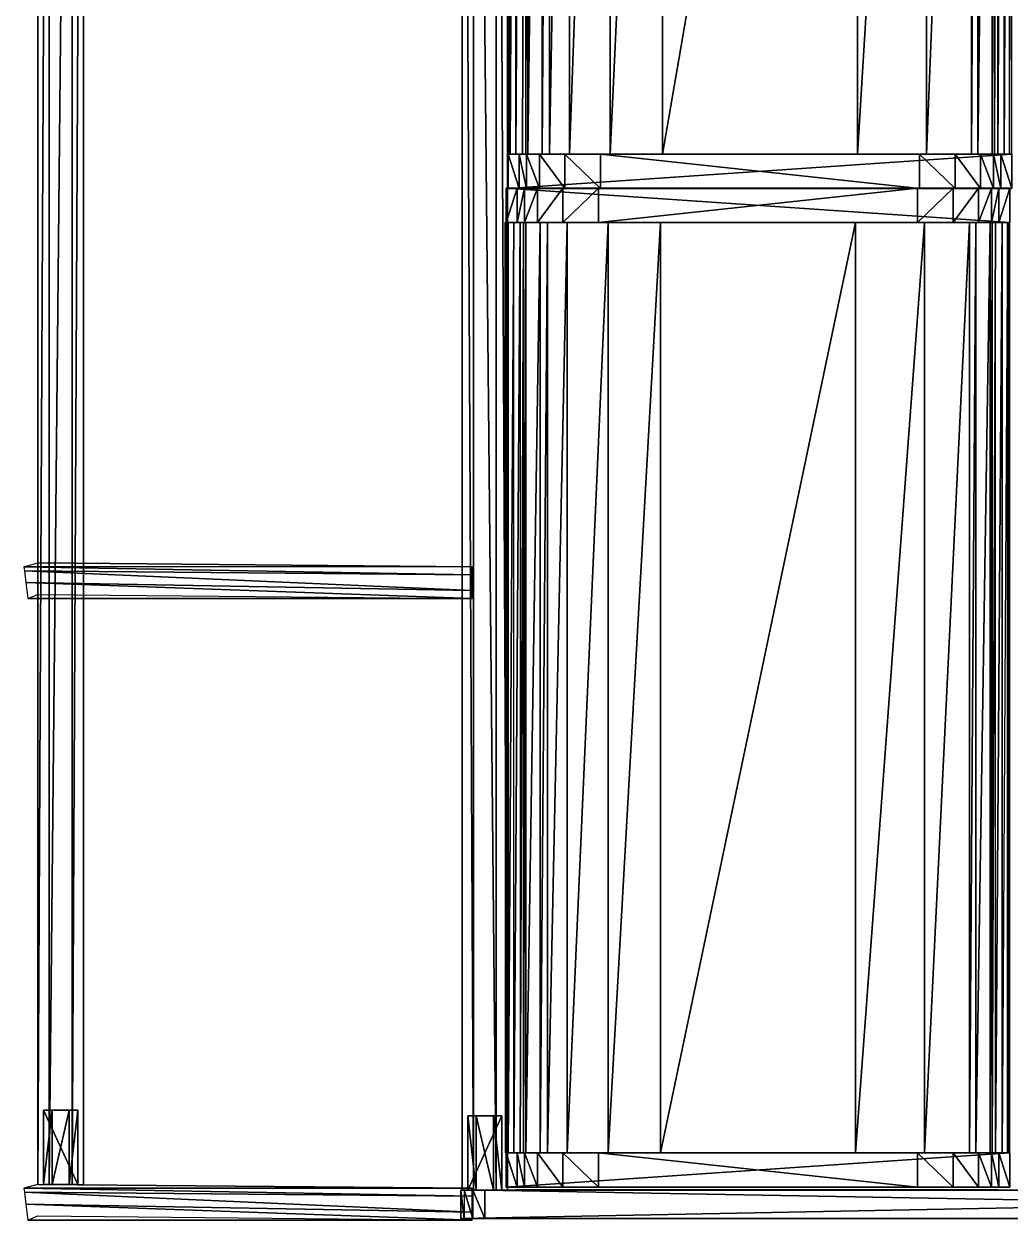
# Model space of a CAD drawing. Extents: x -2 to 354, y -420 to 0.
# Drawn here: x -2.4 to 170.6, y -419.8 to -209.9 of the extents above; entities that cross this region are included whole.
import ezdxf

# ---------------------------------------------------------------- set-up
doc = ezdxf.new("R2010")
doc.units = 0
doc.layers.get('0').update_dxf_attribs({"linetype": 'CONTINUOUS'})
for name, color, linetype in [('8484', 7, 'CONTINUOUS'), ('CINZA', 253, 'CONTINUOUS'), ('PRETO', 253, 'CONTINUOUS')]:
    doc.layers.add(name, color=color, linetype=linetype)

# ---------------------------------------------------------------- blocks, each defined once
blk = doc.blocks.new('FGFGF')
at = {"layer": 'CINZA'}
for points in [[(8.13, -777.34, 58.08), (8.13, -578.74, 58.08), (8, -578.74, 57.09), (8.13, -777.34, 58.08)], [(8.42, -578.74, 57.09), (8.42, -777.34, 57.09), (8.29, -578.74, 58.08), (8.42, -578.74, 57.09)], [(8.29, -578.74, 58.08), (8.42, -777.34, 57.09), (8.29, -777.34, 58.08), (8.29, -578.74, 58.08)], [(8.29, -777.34, 58.08), (8.29, -578.74, 58.08), (8.58, -578.74, 59.19), (8.29, -777.34, 58.08)], [(8.29, -777.34, 58.08), (8.58, -578.74, 59.19), (8.58, -777.34, 59.19), (8.29, -777.34, 58.08)], [(8.58, -578.74, 59.19), (8.58, -777.34, 59.19), (9.57, -578.74, 59.77), (8.58, -578.74, 59.19)], [(9.57, -578.74, 59.77), (8.58, -777.34, 59.19), (9.57, -777.34, 59.77), (9.57, -578.74, 59.77)], [(9.57, -777.34, 59.77), (9.57, -578.74, 59.77), (10.7, -578.74, 59.91), (9.57, -777.34, 59.77)], [(9.57, -777.34, 59.77), (10.7, -578.74, 59.91), (10.7, -777.34, 59.91), (9.57, -777.34, 59.77)], [(10.7, -578.74, 59.91), (10.7, -777.34, 59.91), (11.3, -578.74, 59.71), (10.7, -578.74, 59.91)], [(11.3, -578.74, 59.71), (10.7, -777.34, 59.91), (11.3, -777.34, 59.71), (11.3, -578.74, 59.71)], [(11.3, -578.74, 59.71), (11.3, -777.34, 59.71), (11.69, -578.74, 59.04), (11.3, -578.74, 59.71)], [(11.69, -578.74, 59.04), (11.3, -777.34, 59.71), (11.69, -777.34, 59.04), (11.69, -578.74, 59.04)], [(11.69, -578.74, 59.04), (11.69, -777.34, 59.04), (14.17, -578.74, 40.79), (11.69, -578.74, 59.04)], [(14.17, -578.74, 40.79), (11.69, -777.34, 59.04), (14.17, -777.34, 40.79), (14.17, -578.74, 40.79)], [(14.17, -578.74, 40.79), (14.17, -777.34, 40.79), (15.49, -578.74, 31.09), (14.17, -578.74, 40.79)], [(15.49, -578.74, 31.09), (14.17, -777.34, 40.79), (15.49, -777.34, 31.09), (15.49, -578.74, 31.09)], [(15.49, -578.74, 31.09), (15.49, -777.34, 31.09), (18.96, -578.74, 22.27), (15.49, -578.74, 31.09)], [(18.96, -578.74, 22.27), (15.49, -777.34, 31.09), (18.96, -777.34, 22.27), (18.96, -578.74, 22.27)], [(18.96, -578.74, 22.27), (18.96, -777.34, 22.27), (26.1, -578.74, 16.03), (18.96, -578.74, 22.27)], [(26.1, -578.74, 16.03), (18.96, -777.34, 22.27), (26.1, -777.34, 16.03), (26.1, -578.74, 16.03)], [(26.1, -578.74, 16.03), (26.1, -777.34, 16.03), (35.31, -578.74, 13.79), (26.1, -578.74, 16.03)], [(35.31, -578.74, 13.79), (26.1, -777.34, 16.03), (35.31, -777.34, 13.79), (35.31, -578.74, 13.79)], [(35.31, -578.74, 13.79), (35.31, -777.34, 13.79), (69.51, -578.74, 13.79), (35.31, -578.74, 13.79)], [(69.51, -578.74, 13.79), (35.31, -777.34, 13.79), (69.51, -777.34, 13.79), (69.51, -578.74, 13.79)], [(69.51, -578.74, 13.79), (69.51, -777.34, 13.79), (81.63, -578.74, 17.94), (69.51, -578.74, 13.79)], [(81.63, -578.74, 17.94), (69.51, -777.34, 13.79), (81.63, -777.34, 17.94), (81.63, -578.74, 17.94)], [(81.63, -578.74, 17.94), (81.63, -777.34, 17.94), (89.52, -578.74, 28.02), (81.63, -578.74, 17.94)], [(89.52, -578.74, 28.02), (81.63, -777.34, 17.94), (89.52, -777.34, 28.03), (89.52, -578.74, 28.02)], [(89.52, -578.74, 28.02), (89.52, -777.34, 28.03), (90.65, -578.74, 40.79), (89.52, -578.74, 28.02)], [(90.65, -578.74, 40.79), (89.52, -777.34, 28.03), (90.65, -777.34, 40.79), (90.65, -578.74, 40.79)], [(90.65, -578.74, 40.79), (90.65, -777.34, 40.79), (93.13, -578.74, 59.04), (90.65, -578.74, 40.79)], [(93.13, -578.74, 59.04), (90.65, -777.34, 40.79), (93.13, -777.34, 59.04), (93.13, -578.74, 59.04)], [(93.13, -578.74, 59.04), (93.13, -777.34, 59.04), (93.52, -578.74, 59.71), (93.13, -578.74, 59.04)], [(93.52, -578.74, 59.71), (93.13, -777.34, 59.04), (93.52, -777.34, 59.71), (93.52, -578.74, 59.71)], [(93.52, -578.74, 59.71), (93.52, -777.34, 59.71), (94.12, -578.74, 59.91), (93.52, -578.74, 59.71)], [(94.12, -578.74, 59.91), (93.52, -777.34, 59.71), (94.12, -777.34, 59.91), (94.12, -578.74, 59.91)], [(94.12, -777.34, 59.91), (94.12, -578.74, 59.91), (95.25, -578.74, 59.77), (94.12, -777.34, 59.91)], [(94.12, -777.34, 59.91), (95.25, -578.74, 59.77), (95.25, -777.34, 59.77), (94.12, -777.34, 59.91)], [(95.25, -777.34, 59.77), (95.25, -578.74, 59.77), (96.18, -578.74, 59.27), (95.25, -777.34, 59.77)], [(96.18, -578.74, 59.27), (95.25, -777.34, 59.77), (96.18, -777.34, 59.27), (96.18, -578.74, 59.27)], [(96.18, -777.34, 59.27), (96.18, -578.74, 59.27), (96.53, -578.74, 58.08), (96.18, -777.34, 59.27)], [(96.18, -777.34, 59.27), (96.53, -578.74, 58.08), (96.53, -777.34, 58.08), (96.18, -777.34, 59.27)]]:
    blk.add_3dface(points, dxfattribs=at)
at = {"layer": 'PRETO'}
for points in [[(8.21, -777.34, 54.2), (96.61, -777.34, 54.2), (10.15, -777.34, 40.37), (8.21, -777.34, 54.2)], [(8.21, -777.34, 60.3), (96.61, -777.34, 60.3), (96.61, -777.34, 54.2), (8.21, -777.34, 60.3)], [(8.21, -777.34, 60.3), (96.61, -777.34, 54.2), (8.21, -777.34, 54.2), (8.21, -777.34, 60.3)], [(8.21, -777.34, 60.3), (8.21, -783.34, 60.3), (8.21, -783.34, 54.2), (8.21, -777.34, 60.3)], [(8.21, -777.34, 60.3), (8.21, -783.34, 54.2), (8.21, -777.34, 54.2), (8.21, -777.34, 60.3)], [(8.21, -783.34, 54.2), (8.21, -777.34, 54.2), (10.15, -783.34, 40.37), (8.21, -783.34, 54.2)], [(10.15, -783.34, 40.37), (8.21, -777.34, 54.2), (10.15, -777.34, 40.37), (10.15, -783.34, 40.37)], [(96.61, -783.34, 60.3), (96.61, -777.34, 60.3), (8.21, -783.34, 60.3), (96.61, -783.34, 60.3)], [(8.21, -783.34, 60.3), (96.61, -777.34, 60.3), (8.21, -777.34, 60.3), (8.21, -783.34, 60.3)], [(8.21, -777.34, 54.2), (8.21, -783.34, 54.2), (8.21, -783.34, 60.3), (8.21, -777.34, 54.2)], [(8.21, -777.34, 54.2), (8.21, -783.34, 60.3), (8.21, -777.34, 60.3), (8.21, -777.34, 54.2)], [(10.15, -777.34, 40.37), (94.67, -777.34, 40.37), (93.38, -777.34, 31.2), (10.15, -777.34, 40.37)], [(10.15, -777.34, 40.37), (93.38, -777.34, 31.2), (11.44, -777.34, 31.2), (10.15, -777.34, 40.37)], [(10.15, -777.34, 40.37), (96.61, -777.34, 54.2), (94.67, -777.34, 40.37), (10.15, -777.34, 40.37)], [(10.15, -783.34, 40.37), (10.15, -777.34, 40.37), (11.44, -783.34, 31.2), (10.15, -783.34, 40.37)], [(11.44, -783.34, 31.2), (10.15, -777.34, 40.37), (11.44, -777.34, 31.2), (11.44, -783.34, 31.2)], [(11.44, -783.34, 31.2), (11.44, -777.34, 31.2), (13.72, -783.34, 23.71), (11.44, -783.34, 31.2)], [(13.72, -783.34, 23.71), (11.44, -777.34, 31.2), (13.72, -777.34, 23.71), (13.72, -783.34, 23.71)], [(11.44, -777.34, 31.2), (93.38, -777.34, 31.2), (13.72, -777.34, 23.71), (11.44, -777.34, 31.2)], [(13.72, -783.34, 23.71), (13.72, -777.34, 23.71), (18.18, -783.34, 17.28), (13.72, -783.34, 23.71)], [(18.18, -783.34, 17.28), (13.72, -777.34, 23.71), (18.18, -777.34, 17.28), (18.18, -783.34, 17.28)], [(13.72, -777.34, 23.71), (93.38, -777.34, 31.2), (91.1, -777.34, 23.71), (13.72, -777.34, 23.71)], [(13.72, -777.34, 23.71), (91.1, -777.34, 23.71), (18.18, -777.34, 17.28), (13.72, -777.34, 23.71)], [(18.18, -783.34, 17.28), (18.18, -777.34, 17.28), (24.41, -783.34, 12.54), (18.18, -783.34, 17.28)], [(24.41, -783.34, 12.54), (18.18, -777.34, 17.28), (24.41, -777.34, 12.54), (24.41, -783.34, 12.54)], [(18.18, -777.34, 17.28), (91.1, -777.34, 23.71), (86.64, -777.34, 17.28), (18.18, -777.34, 17.28)], [(18.18, -777.34, 17.28), (86.64, -777.34, 17.28), (24.41, -777.34, 12.54), (18.18, -777.34, 17.28)], [(24.41, -783.34, 12.54), (24.41, -777.34, 12.54), (80.41, -783.34, 12.54), (24.41, -783.34, 12.54)], [(80.41, -783.34, 12.54), (24.41, -777.34, 12.54), (80.41, -777.34, 12.54), (80.41, -783.34, 12.54)], [(24.41, -777.34, 12.54), (86.64, -777.34, 17.28), (80.41, -777.34, 12.54), (24.41, -777.34, 12.54)], [(80.41, -783.34, 12.54), (80.41, -777.34, 12.54), (86.64, -783.34, 17.28), (80.41, -783.34, 12.54)], [(86.64, -783.34, 17.28), (80.41, -777.34, 12.54), (86.64, -777.34, 17.28), (86.64, -783.34, 17.28)], [(86.64, -783.34, 17.28), (86.64, -777.34, 17.28), (91.1, -783.34, 23.71), (86.64, -783.34, 17.28)], [(91.1, -783.34, 23.71), (86.64, -777.34, 17.28), (91.1, -777.34, 23.71), (91.1, -783.34, 23.71)], [(91.1, -783.34, 23.71), (91.1, -777.34, 23.71), (93.38, -783.34, 31.2), (91.1, -783.34, 23.71)], [(93.38, -783.34, 31.2), (91.1, -777.34, 23.71), (93.38, -777.34, 31.2), (93.38, -783.34, 31.2)], [(93.38, -783.34, 31.2), (93.38, -777.34, 31.2), (94.67, -783.34, 40.37), (93.38, -783.34, 31.2)], [(94.67, -783.34, 40.37), (93.38, -777.34, 31.2), (94.67, -777.34, 40.37), (94.67, -783.34, 40.37)], [(94.67, -783.34, 40.37), (94.67, -777.34, 40.37), (96.61, -783.34, 54.2), (94.67, -783.34, 40.37)], [(96.61, -783.34, 54.2), (94.67, -777.34, 40.37), (96.61, -777.34, 54.2), (96.61, -783.34, 54.2)], [(96.61, -783.34, 54.2), (8.21, -783.34, 54.2), (10.15, -783.34, 40.37), (96.61, -783.34, 54.2)], [(96.61, -783.34, 60.3), (8.21, -783.34, 60.3), (96.61, -783.34, 54.2), (96.61, -783.34, 60.3)], [(96.61, -783.34, 54.2), (8.21, -783.34, 60.3), (8.21, -783.34, 54.2), (96.61, -783.34, 54.2)], [(94.67, -783.34, 40.37), (10.15, -783.34, 40.37), (93.38, -783.34, 31.2), (94.67, -783.34, 40.37)], [(93.38, -783.34, 31.2), (10.15, -783.34, 40.37), (11.44, -783.34, 31.2), (93.38, -783.34, 31.2)], [(96.61, -783.34, 54.2), (10.15, -783.34, 40.37), (94.67, -783.34, 40.37), (96.61, -783.34, 54.2)], [(93.38, -783.34, 31.2), (11.44, -783.34, 31.2), (13.72, -783.34, 23.71), (93.38, -783.34, 31.2)], [(93.38, -783.34, 31.2), (13.72, -783.34, 23.71), (91.1, -783.34, 23.71), (93.38, -783.34, 31.2)], [(91.1, -783.34, 23.71), (13.72, -783.34, 23.71), (18.18, -783.34, 17.28), (91.1, -783.34, 23.71)], [(91.1, -783.34, 23.71), (18.18, -783.34, 17.28), (86.64, -783.34, 17.28), (91.1, -783.34, 23.71)], [(86.64, -783.34, 17.28), (18.18, -783.34, 17.28), (24.41, -783.34, 12.54), (86.64, -783.34, 17.28)], [(86.64, -783.34, 17.28), (24.41, -783.34, 12.54), (80.41, -783.34, 12.54), (86.64, -783.34, 17.28)]]:
    blk.add_3dface(points, dxfattribs=at)

msp = doc.modelspace()

# ---------------------------------------------------------------- linework, layer by layer
at = {"layer": '8484'}
for points in [[(83.86, -414.55, 40.37), (168.38, -414.55, 40.37), (167.09, -414.55, 31.2), (83.86, -414.55, 40.37)], [(167.09, -414.55, 31.2), (83.86, -414.55, 40.37), (85.15, -414.55, 31.2), (167.09, -414.55, 31.2)], [(168.38, -414.55, 40.37), (83.86, -414.55, 40.37), (167.09, -414.55, 31.2), (168.38, -414.55, 40.37)], [(167.09, -414.55, 31.2), (83.86, -414.55, 40.37), (85.15, -414.55, 31.2), (167.09, -414.55, 31.2)], [(167.09, -414.55, 31.2), (85.15, -414.55, 31.2), (87.43, -414.55, 23.71), (167.09, -414.55, 31.2)], [(167.09, -414.55, 31.2), (85.15, -414.55, 31.2), (87.43, -414.55, 23.71), (167.09, -414.55, 31.2)], [(167.09, -414.55, 31.2), (87.43, -414.55, 23.71), (164.81, -414.55, 23.71), (167.09, -414.55, 31.2)], [(164.81, -414.55, 23.71), (87.43, -414.55, 23.71), (91.89, -414.55, 17.28), (164.81, -414.55, 23.71)], [(167.09, -414.55, 31.2), (87.43, -414.55, 23.71), (164.81, -414.55, 23.71), (167.09, -414.55, 31.2)], [(164.81, -414.55, 23.71), (87.43, -414.55, 23.71), (91.89, -414.55, 17.28), (164.81, -414.55, 23.71)], [(164.81, -414.55, 23.71), (91.89, -414.55, 17.28), (160.35, -414.55, 17.28), (164.81, -414.55, 23.71)], [(160.35, -414.55, 17.28), (91.89, -414.55, 17.28), (98.12, -414.55, 12.54), (160.35, -414.55, 17.28)], [(164.81, -414.55, 23.71), (91.89, -414.55, 17.28), (160.35, -414.55, 17.28), (164.81, -414.55, 23.71)], [(160.35, -414.55, 17.28), (91.89, -414.55, 17.28), (98.12, -414.55, 12.54), (160.35, -414.55, 17.28)], [(160.35, -414.55, 17.28), (98.12, -414.55, 12.54), (154.12, -414.55, 12.54), (160.35, -414.55, 17.28)]]:
    msp.add_3dface(points, dxfattribs=at)
at = {"layer": 'CINZA'}
for points in [[(0, -5.56), (0, -413.56), (0, -5.56, 60), (0, -5.56)], [(0, -5.56, 60), (0, -413.56), (0, -413.56, 60), (0, -5.56, 60)], [(0, -5.56, 60), (0, -413.56, 60), (2, -5.56, 63.46), (0, -5.56, 60)], [(2, -5.56, 63.46), (0, -413.56, 60), (2, -413.56, 63.46), (2, -5.56, 63.46)], [(2, -5.56, 63.46), (2, -413.56, 63.46), (6, -5.56, 63.46), (2, -5.56, 63.46)], [(6, -5.56, 63.46), (2, -413.56, 63.46), (6, -413.56, 63.46), (6, -5.56, 63.46)], [(6, -5.56, 63.46), (6, -413.56, 63.46), (8, -5.56, 60), (6, -5.56, 63.46)], [(8, -5.56, 60), (6, -413.56, 63.46), (8, -413.56, 60), (8, -5.56, 60)], [(8, -5.56, 60), (8, -413.56, 60), (8, -5.56), (8, -5.56, 60)], [(8, -5.56), (8, -413.56, 60), (8, -413.56), (8, -5.56)], [(76.43, -414.56, 63.46), (76.43, -6.56, 63.46), (74.43, -6.56, 60), (76.43, -414.56, 63.46)], [(76.43, -414.56, 63.46), (74.43, -6.56, 60), (74.43, -414.56, 60), (76.43, -414.56, 63.46)], [(74.43, -414.56, 60), (74.43, -6.56, 60), (74.43, -6.56), (74.43, -414.56, 60)], [(74.43, -414.56, 60), (74.43, -6.56), (74.43, -414.56), (74.43, -414.56, 60)], [(80.43, -414.56, 63.46), (80.43, -6.56, 63.46), (76.43, -6.56, 63.46), (80.43, -414.56, 63.46)], [(80.43, -414.56, 63.46), (76.43, -6.56, 63.46), (76.43, -414.56, 63.46), (80.43, -414.56, 63.46)], [(82.43, -414.56, 60), (82.43, -6.56, 60), (80.43, -6.56, 63.46), (82.43, -414.56, 60)], [(82.43, -414.56, 60), (80.43, -6.56, 63.46), (80.43, -414.56, 63.46), (82.43, -414.56, 60)], [(82.43, -6.56), (82.43, -414.56), (82.43, -6.56, 60), (82.43, -6.56)], [(82.43, -6.56, 60), (82.43, -414.56), (82.43, -414.56, 60), (82.43, -6.56, 60)], [(82.07, -408.03, 120.68), (82.07, -244.75, 120.68), (81.94, -244.75, 119.69), (82.07, -408.03, 120.68)], [(82.36, -244.75, 119.69), (82.36, -408.03, 119.69), (82.23, -244.75, 120.68), (82.36, -244.75, 119.69)], [(82.23, -244.75, 120.68), (82.36, -408.03, 119.69), (82.23, -408.03, 120.68), (82.23, -244.75, 120.68)], [(82.23, -408.03, 120.68), (82.23, -244.75, 120.68), (82.52, -244.75, 121.79), (82.23, -408.03, 120.68)], [(82.23, -408.03, 120.68), (82.52, -244.75, 121.79), (82.52, -408.03, 121.79), (82.23, -408.03, 120.68)], [(82.52, -244.75, 121.79), (82.52, -408.03, 121.79), (83.51, -244.75, 122.37), (82.52, -244.75, 121.79)], [(83.51, -244.75, 122.37), (82.52, -408.03, 121.79), (83.51, -408.03, 122.37), (83.51, -244.75, 122.37)], [(83.51, -408.03, 122.37), (83.51, -244.75, 122.37), (84.64, -244.75, 122.51), (83.51, -408.03, 122.37)], [(83.51, -408.03, 122.37), (84.64, -244.75, 122.51), (84.64, -408.03, 122.51), (83.51, -408.03, 122.37)], [(84.64, -244.75, 122.51), (84.64, -408.03, 122.51), (85.24, -244.75, 122.31), (84.64, -244.75, 122.51)], [(85.24, -244.75, 122.31), (84.64, -408.03, 122.51), (85.24, -408.03, 122.31), (85.24, -244.75, 122.31)], [(85.24, -244.75, 122.31), (85.24, -408.03, 122.31), (85.63, -244.75, 121.64), (85.24, -244.75, 122.31)], [(85.63, -244.75, 121.64), (85.24, -408.03, 122.31), (85.63, -408.03, 121.64), (85.63, -244.75, 121.64)], [(85.63, -244.75, 121.64), (85.63, -408.03, 121.64), (88.11, -244.75, 103.39), (85.63, -244.75, 121.64)], [(88.11, -244.75, 103.39), (85.63, -408.03, 121.64), (88.11, -408.03, 103.39), (88.11, -244.75, 103.39)], [(88.11, -244.75, 103.39), (88.11, -408.03, 103.39), (89.43, -244.75, 93.69), (88.11, -244.75, 103.39)], [(89.43, -244.75, 93.69), (88.11, -408.03, 103.39), (89.43, -408.03, 93.69), (89.43, -244.75, 93.69)], [(89.43, -244.75, 93.69), (89.43, -408.03, 93.69), (92.9, -244.75, 84.87), (89.43, -244.75, 93.69)], [(92.9, -244.75, 84.87), (89.43, -408.03, 93.69), (92.9, -408.03, 84.87), (92.9, -244.75, 84.87)], [(92.9, -244.75, 84.87), (92.9, -408.03, 84.87), (100.04, -244.75, 78.63), (92.9, -244.75, 84.87)], [(100.04, -244.75, 78.63), (92.9, -408.03, 84.87), (100.04, -408.03, 78.63), (100.04, -244.75, 78.63)], [(100.04, -244.75, 78.63), (100.04, -408.03, 78.63), (109.25, -244.75, 76.39), (100.04, -244.75, 78.63)], [(109.25, -244.75, 76.39), (100.04, -408.03, 78.63), (109.25, -408.03, 76.39), (109.25, -244.75, 76.39)], [(109.25, -244.75, 76.39), (109.25, -408.03, 76.39), (143.45, -244.75, 76.39), (109.25, -244.75, 76.39)], [(143.45, -244.75, 76.39), (109.25, -408.03, 76.39), (143.45, -408.03, 76.39), (143.45, -244.75, 76.39)], [(143.45, -244.75, 76.39), (143.45, -408.03, 76.39), (155.57, -244.75, 80.54), (143.45, -244.75, 76.39)], [(155.57, -244.75, 80.54), (143.45, -408.03, 76.39), (155.57, -408.03, 80.54), (155.57, -244.75, 80.54)], [(155.57, -244.75, 80.54), (155.57, -408.03, 80.54), (163.46, -244.75, 90.62), (155.57, -244.75, 80.54)], [(163.46, -244.75, 90.62), (155.57, -408.03, 80.54), (163.46, -408.03, 90.63), (163.46, -244.75, 90.62)], [(163.46, -244.75, 90.62), (163.46, -408.03, 90.63), (164.59, -244.75, 103.39), (163.46, -244.75, 90.62)], [(164.59, -244.75, 103.39), (163.46, -408.03, 90.63), (164.59, -408.03, 103.39), (164.59, -244.75, 103.39)], [(164.59, -244.75, 103.39), (164.59, -408.03, 103.39), (167.07, -244.75, 121.64), (164.59, -244.75, 103.39)], [(167.07, -244.75, 121.64), (164.59, -408.03, 103.39), (167.07, -408.03, 121.64), (167.07, -244.75, 121.64)], [(167.07, -244.75, 121.64), (167.07, -408.03, 121.64), (167.46, -244.75, 122.31), (167.07, -244.75, 121.64)], [(167.46, -244.75, 122.31), (167.07, -408.03, 121.64), (167.46, -408.03, 122.31), (167.46, -244.75, 122.31)], [(167.46, -244.75, 122.31), (167.46, -408.03, 122.31), (168.06, -244.75, 122.51), (167.46, -244.75, 122.31)], [(168.06, -244.75, 122.51), (167.46, -408.03, 122.31), (168.06, -408.03, 122.51), (168.06, -244.75, 122.51)], [(168.06, -408.03, 122.51), (168.06, -244.75, 122.51), (169.19, -244.75, 122.37), (168.06, -408.03, 122.51)], [(168.06, -408.03, 122.51), (169.19, -244.75, 122.37), (169.19, -408.03, 122.37), (168.06, -408.03, 122.51)], [(169.19, -408.03, 122.37), (169.19, -244.75, 122.37), (170.12, -244.75, 121.87), (169.19, -408.03, 122.37)], [(170.12, -244.75, 121.87), (169.19, -408.03, 122.37), (170.12, -408.03, 121.87), (170.12, -244.75, 121.87)], [(170.12, -408.03, 121.87), (170.12, -244.75, 121.87), (170.47, -244.75, 120.68), (170.12, -408.03, 121.87)], [(170.12, -408.03, 121.87), (170.47, -244.75, 120.68), (170.47, -408.03, 120.68), (170.12, -408.03, 121.87)], [(170.47, -408.03, 120.68), (170.47, -244.75, 120.68), (170.34, -244.75, 119.69), (170.47, -408.03, 120.68)], [(170.47, -408.03, 120.68), (170.34, -244.75, 119.69), (170.34, -408.03, 119.69), (170.47, -408.03, 120.68)]]:
    msp.add_3dface(points, dxfattribs=at)
at = {"layer": 'PRETO'}
for points in [[(82.15, -238.75, 116.8), (170.55, -238.75, 116.8), (84.09, -238.75, 102.97), (82.15, -238.75, 116.8)], [(82.15, -238.75, 122.9), (170.55, -238.75, 122.9), (170.55, -238.75, 116.8), (82.15, -238.75, 122.9)], [(82.15, -238.75, 122.9), (170.55, -238.75, 116.8), (82.15, -238.75, 116.8), (82.15, -238.75, 122.9)], [(82.15, -244.75, 122.9), (82.15, -238.75, 122.9), (82.15, -238.75, 116.8), (82.15, -244.75, 122.9)], [(82.15, -244.75, 122.9), (82.15, -238.75, 116.8), (82.15, -244.75, 116.8), (82.15, -244.75, 122.9)], [(82.15, -244.75, 116.8), (82.15, -238.75, 116.8), (84.09, -238.75, 102.97), (82.15, -244.75, 116.8)], [(82.15, -244.75, 116.8), (84.09, -238.75, 102.97), (84.09, -244.75, 102.97), (82.15, -244.75, 116.8)], [(170.55, -244.75, 122.9), (170.55, -238.75, 122.9), (82.15, -238.75, 122.9), (170.55, -244.75, 122.9)], [(170.55, -244.75, 122.9), (82.15, -238.75, 122.9), (82.15, -244.75, 122.9), (170.55, -244.75, 122.9)], [(82.15, -244.75, 116.8), (82.15, -238.75, 116.8), (82.15, -238.75, 122.9), (82.15, -244.75, 116.8)], [(82.15, -244.75, 116.8), (82.15, -238.75, 122.9), (82.15, -244.75, 122.9), (82.15, -244.75, 116.8)], [(84.09, -238.75, 102.97), (168.61, -238.75, 102.97), (167.32, -238.75, 93.8), (84.09, -238.75, 102.97)], [(84.09, -238.75, 102.97), (167.32, -238.75, 93.8), (85.38, -238.75, 93.8), (84.09, -238.75, 102.97)], [(84.09, -238.75, 102.97), (170.55, -238.75, 116.8), (168.61, -238.75, 102.97), (84.09, -238.75, 102.97)], [(84.09, -244.75, 102.97), (84.09, -238.75, 102.97), (85.38, -238.75, 93.8), (84.09, -244.75, 102.97)], [(84.09, -244.75, 102.97), (85.38, -238.75, 93.8), (85.38, -244.75, 93.8), (84.09, -244.75, 102.97)], [(85.38, -244.75, 93.8), (85.38, -238.75, 93.8), (87.66, -238.75, 86.31), (85.38, -244.75, 93.8)], [(85.38, -244.75, 93.8), (87.66, -238.75, 86.31), (87.66, -244.75, 86.31), (85.38, -244.75, 93.8)], [(85.38, -238.75, 93.8), (167.32, -238.75, 93.8), (87.66, -238.75, 86.31), (85.38, -238.75, 93.8)], [(87.66, -244.75, 86.31), (87.66, -238.75, 86.31), (92.12, -238.75, 79.88), (87.66, -244.75, 86.31)], [(87.66, -244.75, 86.31), (92.12, -238.75, 79.88), (92.12, -244.75, 79.88), (87.66, -244.75, 86.31)], [(87.66, -238.75, 86.31), (167.32, -238.75, 93.8), (165.04, -238.75, 86.31), (87.66, -238.75, 86.31)], [(87.66, -238.75, 86.31), (165.04, -238.75, 86.31), (92.12, -238.75, 79.88), (87.66, -238.75, 86.31)], [(92.12, -244.75, 79.88), (92.12, -238.75, 79.88), (98.35, -238.75, 75.14), (92.12, -244.75, 79.88)], [(92.12, -244.75, 79.88), (98.35, -238.75, 75.14), (98.35, -244.75, 75.14), (92.12, -244.75, 79.88)], [(92.12, -238.75, 79.88), (165.04, -238.75, 86.31), (160.58, -238.75, 79.88), (92.12, -238.75, 79.88)], [(92.12, -238.75, 79.88), (160.58, -238.75, 79.88), (98.35, -238.75, 75.14), (92.12, -238.75, 79.88)], [(98.35, -244.75, 75.14), (98.35, -238.75, 75.14), (154.35, -238.75, 75.14), (98.35, -244.75, 75.14)], [(98.35, -244.75, 75.14), (154.35, -238.75, 75.14), (154.35, -244.75, 75.14), (98.35, -244.75, 75.14)], [(98.35, -238.75, 75.14), (160.58, -238.75, 79.88), (154.35, -238.75, 75.14), (98.35, -238.75, 75.14)], [(154.35, -244.75, 75.14), (154.35, -238.75, 75.14), (160.58, -238.75, 79.88), (154.35, -244.75, 75.14)], [(154.35, -244.75, 75.14), (160.58, -238.75, 79.88), (160.58, -244.75, 79.88), (154.35, -244.75, 75.14)], [(160.58, -244.75, 79.88), (160.58, -238.75, 79.88), (165.04, -238.75, 86.31), (160.58, -244.75, 79.88)], [(160.58, -244.75, 79.88), (165.04, -238.75, 86.31), (165.04, -244.75, 86.31), (160.58, -244.75, 79.88)], [(165.04, -244.75, 86.31), (165.04, -238.75, 86.31), (167.32, -238.75, 93.8), (165.04, -244.75, 86.31)], [(165.04, -244.75, 86.31), (167.32, -238.75, 93.8), (167.32, -244.75, 93.8), (165.04, -244.75, 86.31)], [(167.32, -244.75, 93.8), (167.32, -238.75, 93.8), (168.61, -238.75, 102.97), (167.32, -244.75, 93.8)], [(167.32, -244.75, 93.8), (168.61, -238.75, 102.97), (168.61, -244.75, 102.97), (167.32, -244.75, 93.8)], [(168.61, -244.75, 102.97), (168.61, -238.75, 102.97), (170.55, -238.75, 116.8), (168.61, -244.75, 102.97)], [(168.61, -244.75, 102.97), (170.55, -238.75, 116.8), (170.55, -244.75, 116.8), (168.61, -244.75, 102.97)], [(170.54, -244.75, 116.8), (170.54, -238.75, 116.8), (170.54, -238.75, 122.9), (170.54, -244.75, 116.8)], [(170.54, -244.75, 116.8), (170.54, -238.75, 122.9), (170.54, -244.75, 122.9), (170.54, -244.75, 116.8)], [(170.54, -244.75, 122.9), (170.54, -238.75, 122.9), (170.54, -238.75, 116.8), (170.54, -244.75, 122.9)], [(170.54, -244.75, 122.9), (170.54, -238.75, 116.8), (170.54, -244.75, 116.8), (170.54, -244.75, 122.9)], [(170.55, -244.75, 116.8), (170.55, -238.75, 116.8), (170.55, -238.75, 122.9), (170.55, -244.75, 116.8)], [(170.55, -244.75, 116.8), (170.55, -238.75, 122.9), (170.55, -244.75, 122.9), (170.55, -244.75, 116.8)], [(170.55, -244.75, 116.8), (82.15, -244.75, 116.8), (84.09, -244.75, 102.97), (170.55, -244.75, 116.8)], [(170.55, -244.75, 122.9), (82.15, -244.75, 122.9), (170.55, -244.75, 116.8), (170.55, -244.75, 122.9)], [(170.55, -244.75, 116.8), (82.15, -244.75, 122.9), (82.15, -244.75, 116.8), (170.55, -244.75, 116.8)], [(168.61, -244.75, 102.97), (84.09, -244.75, 102.97), (167.32, -244.75, 93.8), (168.61, -244.75, 102.97)], [(167.32, -244.75, 93.8), (84.09, -244.75, 102.97), (85.38, -244.75, 93.8), (167.32, -244.75, 93.8)], [(170.55, -244.75, 116.8), (84.09, -244.75, 102.97), (168.61, -244.75, 102.97), (170.55, -244.75, 116.8)], [(167.32, -244.75, 93.8), (85.38, -244.75, 93.8), (87.66, -244.75, 86.31), (167.32, -244.75, 93.8)], [(167.32, -244.75, 93.8), (87.66, -244.75, 86.31), (165.04, -244.75, 86.31), (167.32, -244.75, 93.8)], [(165.04, -244.75, 86.31), (87.66, -244.75, 86.31), (92.12, -244.75, 79.88), (165.04, -244.75, 86.31)], [(165.04, -244.75, 86.31), (92.12, -244.75, 79.88), (160.58, -244.75, 79.88), (165.04, -244.75, 86.31)], [(160.58, -244.75, 79.88), (92.12, -244.75, 79.88), (98.35, -244.75, 75.14), (160.58, -244.75, 79.88)], [(160.58, -244.75, 79.88), (98.35, -244.75, 75.14), (154.35, -244.75, 75.14), (160.58, -244.75, 79.88)], [(76.23, -305.17, 61.58), (-2.45, -305.17, 61.58), (0, -304.49), (76.23, -305.17, 61.58)], [(-2.36, -305.88, 61.58), (76.23, -306.57, 64), (-2.45, -305.17, 61.58), (-2.36, -305.88, 61.58)], [(-2.45, -305.17, 61.58), (76.23, -306.57, 64), (76.23, -305.17, 61.58), (-2.45, -305.17, 61.58)], [(-2.1, -307.97, 61.58), (76.23, -309.37, 64), (-2.36, -305.88, 61.58), (-2.1, -307.97, 61.58)], [(-2.36, -305.88, 61.58), (76.23, -309.37, 64), (76.23, -306.57, 64), (-2.36, -305.88, 61.58)], [(0, -304.49), (76.23, -305.17, 61.58), (76.23, -305.17, 0.58), (0, -304.49)], [(-1.76, -310.77, 61.58), (76.23, -310.77, 61.58), (-2.1, -307.97, 61.58), (-1.76, -310.77, 61.58)], [(-2.1, -307.97, 61.58), (76.23, -310.77, 61.58), (76.23, -309.37, 64), (-2.1, -307.97, 61.58)], [(0, -310.05), (76.23, -310.77, 0.58), (-1.76, -310.77, 61.58), (0, -310.05)], [(-1.76, -310.77, 61.58), (76.23, -310.77, 0.58), (76.23, -310.77, 61.58), (-1.76, -310.77, 61.58)], [(7, -400.56, 1), (7, -413.56, 1), (1, -400.56, 1), (7, -400.56, 1)], [(1, -400.56, 1), (7, -413.56, 1), (1, -413.56, 1), (1, -400.56, 1)], [(1, -400.56, 1), (1, -413.56, 1), (1, -400.56, 60), (1, -400.56, 1)], [(1, -400.56, 60), (1, -413.56, 1), (1, -413.56, 60), (1, -400.56, 60)], [(1, -400.56, 60), (1, -413.56, 60), (2.5, -400.56, 62.6), (1, -400.56, 60)], [(2.5, -400.56, 62.6), (1, -413.56, 60), (2.5, -413.56, 62.6), (2.5, -400.56, 62.6)], [(2.5, -400.56, 62.6), (2.5, -413.56, 62.6), (5.5, -400.56, 62.6), (2.5, -400.56, 62.6)], [(5.5, -400.56, 62.6), (2.5, -413.56, 62.6), (5.5, -413.56, 62.6), (5.5, -400.56, 62.6)], [(5.5, -400.56, 62.6), (5.5, -413.56, 62.6), (7, -400.56, 60), (5.5, -400.56, 62.6)], [(7, -400.56, 60), (5.5, -413.56, 62.6), (7, -413.56, 60), (7, -400.56, 60)], [(7, -400.56, 60), (7, -413.56, 60), (7, -400.56, 1), (7, -400.56, 60)], [(7, -400.56, 1), (7, -413.56, 60), (7, -413.56, 1), (7, -400.56, 1)], [(75.43, -401.56, 60), (75.43, -414.56, 60), (75.43, -401.56, 1), (75.43, -401.56, 60)], [(75.43, -401.56, 1), (75.43, -414.56, 60), (75.43, -414.56, 1), (75.43, -401.56, 1)], [(75.43, -401.56, 1), (75.43, -414.56, 1), (81.43, -401.56, 1), (75.43, -401.56, 1)], [(81.43, -401.56, 1), (75.43, -414.56, 1), (81.43, -414.56, 1), (81.43, -401.56, 1)], [(76.93, -401.56, 62.6), (76.93, -414.56, 62.6), (75.43, -401.56, 60), (76.93, -401.56, 62.6)], [(75.43, -401.56, 60), (76.93, -414.56, 62.6), (75.43, -414.56, 60), (75.43, -401.56, 60)], [(79.93, -401.56, 62.6), (79.93, -414.56, 62.6), (76.93, -401.56, 62.6), (79.93, -401.56, 62.6)], [(76.93, -401.56, 62.6), (79.93, -414.56, 62.6), (76.93, -414.56, 62.6), (76.93, -401.56, 62.6)], [(81.43, -401.56, 60), (81.43, -414.56, 60), (79.93, -401.56, 62.6), (81.43, -401.56, 60)], [(79.93, -401.56, 62.6), (81.43, -414.56, 60), (79.93, -414.56, 62.6), (79.93, -401.56, 62.6)], [(81.43, -401.56, 1), (81.43, -414.56, 1), (81.43, -401.56, 60), (81.43, -401.56, 1)], [(81.43, -401.56, 60), (81.43, -414.56, 1), (81.43, -414.56, 60), (81.43, -401.56, 60)], [(82.15, -408.03, 116.8), (170.55, -408.03, 116.8), (84.09, -408.03, 102.97), (82.15, -408.03, 116.8)], [(82.15, -408.03, 122.9), (170.55, -408.03, 122.9), (170.55, -408.03, 116.8), (82.15, -408.03, 122.9)], [(82.15, -408.03, 122.9), (170.55, -408.03, 116.8), (82.15, -408.03, 116.8), (82.15, -408.03, 122.9)], [(82.15, -408.03, 122.9), (82.15, -414.03, 122.9), (82.15, -414.03, 116.8), (82.15, -408.03, 122.9)], [(82.15, -408.03, 122.9), (82.15, -414.03, 116.8), (82.15, -408.03, 116.8), (82.15, -408.03, 122.9)], [(82.15, -414.03, 116.8), (82.15, -408.03, 116.8), (84.09, -414.03, 102.97), (82.15, -414.03, 116.8)], [(84.09, -414.03, 102.97), (82.15, -408.03, 116.8), (84.09, -408.03, 102.97), (84.09, -414.03, 102.97)], [(170.55, -414.03, 122.9), (170.55, -408.03, 122.9), (82.15, -414.03, 122.9), (170.55, -414.03, 122.9)], [(82.15, -414.03, 122.9), (170.55, -408.03, 122.9), (82.15, -408.03, 122.9), (82.15, -414.03, 122.9)], [(82.15, -408.03, 116.8), (82.15, -414.03, 116.8), (82.15, -414.03, 122.9), (82.15, -408.03, 116.8)], [(82.15, -408.03, 116.8), (82.15, -414.03, 122.9), (82.15, -408.03, 122.9), (82.15, -408.03, 116.8)], [(84.09, -408.03, 102.97), (168.61, -408.03, 102.97), (167.32, -408.03, 93.8), (84.09, -408.03, 102.97)], [(84.09, -408.03, 102.97), (167.32, -408.03, 93.8), (85.38, -408.03, 93.8), (84.09, -408.03, 102.97)], [(84.09, -408.03, 102.97), (170.55, -408.03, 116.8), (168.61, -408.03, 102.97), (84.09, -408.03, 102.97)], [(84.09, -414.03, 102.97), (84.09, -408.03, 102.97), (85.38, -414.03, 93.8), (84.09, -414.03, 102.97)], [(85.38, -414.03, 93.8), (84.09, -408.03, 102.97), (85.38, -408.03, 93.8), (85.38, -414.03, 93.8)], [(85.38, -414.03, 93.8), (85.38, -408.03, 93.8), (87.66, -414.03, 86.31), (85.38, -414.03, 93.8)], [(87.66, -414.03, 86.31), (85.38, -408.03, 93.8), (87.66, -408.03, 86.31), (87.66, -414.03, 86.31)], [(85.38, -408.03, 93.8), (167.32, -408.03, 93.8), (87.66, -408.03, 86.31), (85.38, -408.03, 93.8)], [(87.66, -414.03, 86.31), (87.66, -408.03, 86.31), (92.12, -414.03, 79.88), (87.66, -414.03, 86.31)], [(92.12, -414.03, 79.88), (87.66, -408.03, 86.31), (92.12, -408.03, 79.88), (92.12, -414.03, 79.88)], [(87.66, -408.03, 86.31), (167.32, -408.03, 93.8), (165.04, -408.03, 86.31), (87.66, -408.03, 86.31)], [(87.66, -408.03, 86.31), (165.04, -408.03, 86.31), (92.12, -408.03, 79.88), (87.66, -408.03, 86.31)], [(92.12, -414.03, 79.88), (92.12, -408.03, 79.88), (98.35, -414.03, 75.14), (92.12, -414.03, 79.88)], [(98.35, -414.03, 75.14), (92.12, -408.03, 79.88), (98.35, -408.03, 75.14), (98.35, -414.03, 75.14)], [(92.12, -408.03, 79.88), (165.04, -408.03, 86.31), (160.58, -408.03, 79.88), (92.12, -408.03, 79.88)], [(92.12, -408.03, 79.88), (160.58, -408.03, 79.88), (98.35, -408.03, 75.14), (92.12, -408.03, 79.88)], [(98.35, -414.03, 75.14), (98.35, -408.03, 75.14), (154.35, -414.03, 75.14), (98.35, -414.03, 75.14)], [(154.35, -414.03, 75.14), (98.35, -408.03, 75.14), (154.35, -408.03, 75.14), (154.35, -414.03, 75.14)], [(98.35, -408.03, 75.14), (160.58, -408.03, 79.88), (154.35, -408.03, 75.14), (98.35, -408.03, 75.14)], [(154.35, -414.03, 75.14), (154.35, -408.03, 75.14), (160.58, -414.03, 79.88), (154.35, -414.03, 75.14)], [(160.58, -414.03, 79.88), (154.35, -408.03, 75.14), (160.58, -408.03, 79.88), (160.58, -414.03, 79.88)], [(160.58, -414.03, 79.88), (160.58, -408.03, 79.88), (165.04, -414.03, 86.31), (160.58, -414.03, 79.88)], [(165.04, -414.03, 86.31), (160.58, -408.03, 79.88), (165.04, -408.03, 86.31), (165.04, -414.03, 86.31)], [(165.04, -414.03, 86.31), (165.04, -408.03, 86.31), (167.32, -414.03, 93.8), (165.04, -414.03, 86.31)], [(167.32, -414.03, 93.8), (165.04, -408.03, 86.31), (167.32, -408.03, 93.8), (167.32, -414.03, 93.8)], [(167.32, -414.03, 93.8), (167.32, -408.03, 93.8), (168.61, -414.03, 102.97), (167.32, -414.03, 93.8)], [(168.61, -414.03, 102.97), (167.32, -408.03, 93.8), (168.61, -408.03, 102.97), (168.61, -414.03, 102.97)], [(168.61, -414.03, 102.97), (168.61, -408.03, 102.97), (170.55, -414.03, 116.8), (168.61, -414.03, 102.97)], [(170.55, -414.03, 116.8), (168.61, -408.03, 102.97), (170.55, -408.03, 116.8), (170.55, -414.03, 116.8)], [(170.54, -408.03, 116.8), (170.54, -414.03, 116.8), (170.54, -414.03, 122.9), (170.54, -408.03, 116.8)], [(170.54, -408.03, 116.8), (170.54, -414.03, 122.9), (170.54, -408.03, 122.9), (170.54, -408.03, 116.8)], [(170.54, -408.03, 122.9), (170.54, -414.03, 122.9), (170.54, -414.03, 116.8), (170.54, -408.03, 122.9)], [(170.54, -408.03, 122.9), (170.54, -414.03, 116.8), (170.54, -408.03, 116.8), (170.54, -408.03, 122.9)], [(170.55, -414.03, 116.8), (170.55, -408.03, 116.8), (170.55, -414.03, 122.9), (170.55, -414.03, 116.8)], [(170.55, -414.03, 122.9), (170.55, -408.03, 116.8), (170.55, -408.03, 122.9), (170.55, -414.03, 122.9)], [(-2.45, -414.23, 61.58), (76.23, -414.23, 61.58), (0, -413.56), (-2.45, -414.23, 61.58)], [(-2.36, -414.94, 61.58), (76.23, -415.63, 64), (-2.45, -414.23, 61.58), (-2.36, -414.94, 61.58)], [(-2.45, -414.23, 61.58), (76.23, -415.63, 64), (76.23, -414.23, 61.58), (-2.45, -414.23, 61.58)], [(-2.1, -417.03, 61.58), (76.23, -418.43, 64), (-2.36, -414.94, 61.58), (-2.1, -417.03, 61.58)], [(-2.36, -414.94, 61.58), (76.23, -418.43, 64), (76.23, -415.63, 64), (-2.36, -414.94, 61.58)], [(0, -413.56), (76.23, -414.23, 61.58), (76.23, -414.23, 0.58), (0, -413.56)], [(74.23, -414.56, 60), (74.23, -414.56), (331.79, -414.56), (74.23, -414.56, 60)], [(74.23, -414.56, 60), (331.79, -414.56), (345.29, -414.56, 13.5), (74.23, -414.56, 60)], [(74.79, -414.56, 62.1), (348.27, -414.56, 30.4), (74.23, -414.56, 60), (74.79, -414.56, 62.1)], [(74.23, -414.56, 60), (348.27, -414.56, 30.4), (345.29, -414.56, 13.5), (74.23, -414.56, 60)], [(74.79, -414.56, 62.1), (74.79, -419.56, 62.1), (74.23, -414.56, 60), (74.79, -414.56, 62.1)], [(74.23, -414.56, 60), (74.79, -419.56, 62.1), (74.23, -419.56, 60), (74.23, -414.56, 60)], [(74.23, -414.56, 60), (74.23, -419.56, 60), (74.23, -414.56), (74.23, -414.56, 60)], [(74.23, -414.56), (74.23, -419.56, 60), (74.23, -419.56), (74.23, -414.56)], [(74.23, -414.56), (74.23, -419.56), (331.79, -414.56), (74.23, -414.56)], [(331.79, -414.56), (74.23, -419.56), (331.79, -419.56), (331.79, -414.56)], [(76.33, -414.56, 63.64), (351.25, -414.56, 47.3), (74.79, -414.56, 62.1), (76.33, -414.56, 63.64)], [(74.79, -414.56, 62.1), (351.25, -414.56, 47.3), (348.27, -414.56, 30.4), (74.79, -414.56, 62.1)], [(76.33, -419.56, 63.64), (76.33, -414.56, 63.64), (74.79, -414.56, 62.1), (76.33, -419.56, 63.64)], [(76.33, -419.56, 63.64), (74.79, -414.56, 62.1), (74.79, -419.56, 62.1), (76.33, -419.56, 63.64)], [(78.43, -414.56, 64.2), (354.23, -414.56, 64.2), (76.33, -414.56, 63.64), (78.43, -414.56, 64.2)], [(76.33, -414.56, 63.64), (354.23, -414.56, 64.2), (351.25, -414.56, 47.3), (76.33, -414.56, 63.64)], [(78.43, -419.56, 64.2), (78.43, -414.56, 64.2), (76.33, -414.56, 63.64), (78.43, -419.56, 64.2)], [(78.43, -419.56, 64.2), (76.33, -414.56, 63.64), (76.33, -419.56, 63.64), (78.43, -419.56, 64.2)], [(354.23, -419.56, 64.2), (354.23, -414.56, 64.2), (78.43, -414.56, 64.2), (354.23, -419.56, 64.2)], [(354.23, -419.56, 64.2), (78.43, -414.56, 64.2), (78.43, -419.56, 64.2), (354.23, -419.56, 64.2)], [(170.55, -414.03, 116.8), (82.15, -414.03, 116.8), (84.09, -414.03, 102.97), (170.55, -414.03, 116.8)], [(170.55, -414.03, 122.9), (82.15, -414.03, 122.9), (170.55, -414.03, 116.8), (170.55, -414.03, 122.9)], [(170.55, -414.03, 116.8), (82.15, -414.03, 122.9), (82.15, -414.03, 116.8), (170.55, -414.03, 116.8)], [(82.43, -414.56, 60.3), (170.83, -414.56, 60.3), (170.83, -414.56, 54.2), (82.43, -414.56, 60.3)], [(82.43, -414.56, 60.3), (170.83, -414.56, 54.2), (82.43, -414.56, 54.2), (82.43, -414.56, 60.3)], [(170.83, -414.56, 54.2), (82.43, -414.56, 54.2), (84.37, -414.56, 40.37), (170.83, -414.56, 54.2)], [(168.61, -414.03, 102.97), (84.09, -414.03, 102.97), (167.32, -414.03, 93.8), (168.61, -414.03, 102.97)], [(167.32, -414.03, 93.8), (84.09, -414.03, 102.97), (85.38, -414.03, 93.8), (167.32, -414.03, 93.8)], [(170.55, -414.03, 116.8), (84.09, -414.03, 102.97), (168.61, -414.03, 102.97), (170.55, -414.03, 116.8)], [(84.37, -414.56, 40.37), (168.89, -414.56, 40.37), (167.6, -414.56, 31.2), (84.37, -414.56, 40.37)], [(84.37, -414.56, 40.37), (167.6, -414.56, 31.2), (85.66, -414.56, 31.2), (84.37, -414.56, 40.37)], [(170.83, -414.56, 54.2), (84.37, -414.56, 40.37), (168.89, -414.56, 40.37), (170.83, -414.56, 54.2)], [(167.32, -414.03, 93.8), (85.38, -414.03, 93.8), (87.66, -414.03, 86.31), (167.32, -414.03, 93.8)], [(85.66, -414.56, 31.2), (167.6, -414.56, 31.2), (87.94, -414.56, 23.71), (85.66, -414.56, 31.2)], [(167.32, -414.03, 93.8), (87.66, -414.03, 86.31), (165.04, -414.03, 86.31), (167.32, -414.03, 93.8)], [(165.04, -414.03, 86.31), (87.66, -414.03, 86.31), (92.12, -414.03, 79.88), (165.04, -414.03, 86.31)], [(87.94, -414.56, 23.71), (167.6, -414.56, 31.2), (165.32, -414.56, 23.71), (87.94, -414.56, 23.71)], [(87.94, -414.56, 23.71), (165.32, -414.56, 23.71), (92.4, -414.56, 17.28), (87.94, -414.56, 23.71)], [(165.04, -414.03, 86.31), (92.12, -414.03, 79.88), (160.58, -414.03, 79.88), (165.04, -414.03, 86.31)], [(160.58, -414.03, 79.88), (92.12, -414.03, 79.88), (98.35, -414.03, 75.14), (160.58, -414.03, 79.88)], [(92.4, -414.56, 17.28), (165.32, -414.56, 23.71), (160.86, -414.56, 17.28), (92.4, -414.56, 17.28)], [(92.4, -414.56, 17.28), (160.86, -414.56, 17.28), (98.63, -414.56, 12.54), (92.4, -414.56, 17.28)], [(160.58, -414.03, 79.88), (98.35, -414.03, 75.14), (154.35, -414.03, 75.14), (160.58, -414.03, 79.88)], [(98.63, -414.56, 12.54), (160.86, -414.56, 17.28), (154.63, -414.56, 12.54), (98.63, -414.56, 12.54)], [(-1.76, -419.83, 61.58), (76.23, -419.83, 61.58), (-2.1, -417.03, 61.58), (-1.76, -419.83, 61.58)], [(-2.1, -417.03, 61.58), (76.23, -419.83, 61.58), (76.23, -418.43, 64), (-2.1, -417.03, 61.58)], [(0, -419.11), (76.23, -419.83, 0.58), (-1.76, -419.83, 61.58), (0, -419.11)], [(-1.76, -419.83, 61.58), (76.23, -419.83, 0.58), (76.23, -419.83, 61.58), (-1.76, -419.83, 61.58)], [(74.23, -419.56, 60), (74.23, -419.56), (331.79, -419.56), (74.23, -419.56, 60)], [(74.23, -419.56, 60), (331.79, -419.56), (345.29, -419.56, 13.5), (74.23, -419.56, 60)], [(348.27, -419.56, 30.4), (74.79, -419.56, 62.1), (74.23, -419.56, 60), (348.27, -419.56, 30.4)], [(348.27, -419.56, 30.4), (74.23, -419.56, 60), (345.29, -419.56, 13.5), (348.27, -419.56, 30.4)], [(351.25, -419.56, 47.3), (76.33, -419.56, 63.64), (74.79, -419.56, 62.1), (351.25, -419.56, 47.3)], [(351.25, -419.56, 47.3), (74.79, -419.56, 62.1), (348.27, -419.56, 30.4), (351.25, -419.56, 47.3)], [(354.23, -419.56, 64.2), (78.43, -419.56, 64.2), (76.33, -419.56, 63.64), (354.23, -419.56, 64.2)], [(354.23, -419.56, 64.2), (76.33, -419.56, 63.64), (351.25, -419.56, 47.3), (354.23, -419.56, 64.2)]]:
    msp.add_3dface(points, dxfattribs=at)

# ---------------------------------------------------------------- block references
at = {"linetype": 'CONTINUOUS'}
msp.add_blockref('FGFGF', (74.31, 544.54), dxfattribs=at)

doc.saveas('drawing.dxf')
